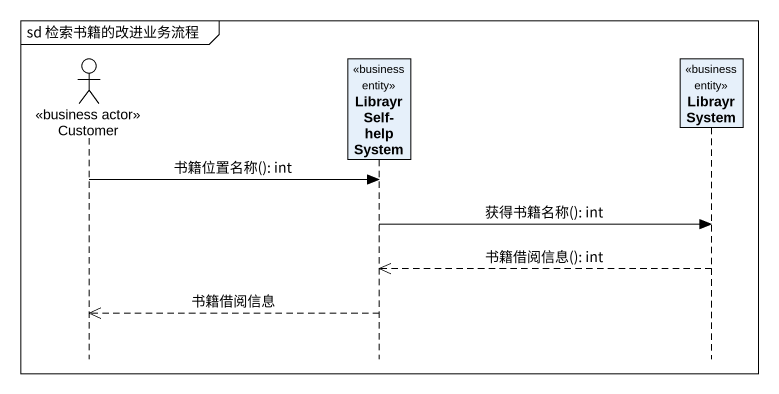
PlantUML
@startuml
mainframe sd 检索书籍的改进业务流程
hide footbox
actor Customer <<business actor>>
participant "LibrayrSelf-helpSystem" as LibrayrSelf_helpSystem <<business entity>>
participant LibrayrSystem <<business entity>>

Customer -> LibrayrSelf_helpSystem : 书籍位置名称(): int
LibrayrSelf_helpSystem -> LibrayrSystem : 获得书籍名称(): int
LibrayrSystem -->> LibrayrSelf_helpSystem : 书籍借阅信息(): int
LibrayrSelf_helpSystem -->> Customer : 书籍借阅信息
@enduml
